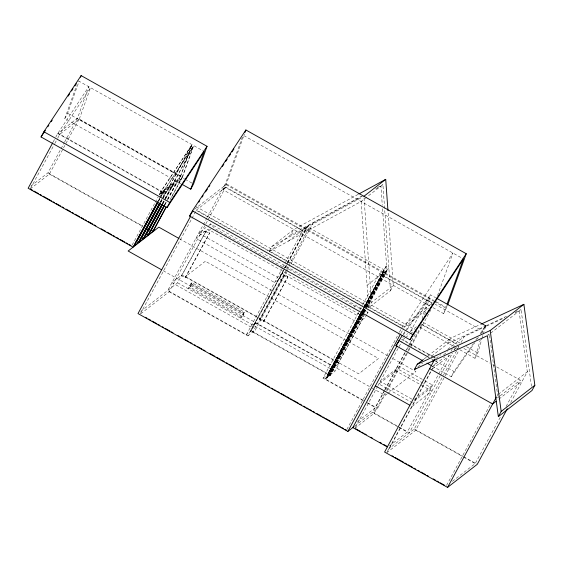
<?xml version="1.0" encoding="UTF-8"?>
<svg xmlns="http://www.w3.org/2000/svg" width="563" height="563" viewBox="0 0 563 563"><rect width="100%" height="100%" fill="white"/><g stroke="black" fill="none" stroke-linecap="round" stroke-linejoin="round"><path stroke-width="0.42" stroke-dasharray="2.81 2.11" d="M422.095 318.968L427.563 299.973L432.11 302.521M424.678 314.583L430.385 294.759L435.685 297.736M459.837 349.764L474.975 358.265L480.211 340.087M482.35 332.656L482.822 331.002L435.136 304.224M474.975 358.265L477.797 353.05L481.837 339.01M482.076 338.18L483.026 334.879M483.265 334.049L484.694 329.095M180.814 183.637L64.815 118.49L76.54 85.724M64.815 118.49L67.637 113.276L79.066 81.325M64.632 142.003L77.56 118.103L88.792 86.695L57.75 133.494L55.667 137.351M79.306 119.089L90.544 87.68L59.495 134.48M181.082 179.639L179.33 178.654L180.744 176.05L191.976 144.642L160.934 191.441L161.264 191.188L59.826 134.219L57.75 133.494L77.56 118.103L182.489 177.035L170.716 198.809M182.088 177.598L192.954 147.239L191.202 146.253L180.343 176.613L182.088 177.598L181.385 178.9M182.489 177.035L193.728 145.627L162.679 192.426L157.957 201.167M429.85 305.899L223.265 189.886L242.477 136.83M223.265 189.886L226.08 184.671L244.412 134.057M437.528 295.582L452.933 253.047L404.255 327.152L195.15 209.732M432.912 307.623L443.623 313.633L446.543 305.568M443.623 313.633L447.325 305.976M53.161 141.975L55.244 138.118M30.648 188.19L54.407 144.241M54.822 143.474L57.327 138.85M57.743 138.076L59.826 134.219L78.975 119.342L180.413 176.303L180.744 176.05M30.881 186.114L47.961 172.848L64.217 142.777M30.226 188.964L49.375 174.087L63.133 148.639M63.549 147.872L78.975 119.342L77.56 118.103M161.095 191.314L159.526 194.045L161.271 195.03M132.136 245.06L154.839 203.06M155.254 202.3L158.147 196.951M165.818 198.521L174.073 183.242L178.534 179.78L180.28 180.765L161.131 195.642L159.385 194.657L161.264 191.188M158.245 200.991L160.307 197.17M162.608 192.729L160.863 191.751L190.878 146.514L192.623 147.492L161.905 194.031L160.159 193.053L179.801 177.788L181.553 178.774L171.814 186.339L170.061 185.354M158.47 201.125L160.539 197.303M160.948 196.543L163.84 191.195L165.592 192.18L163.115 196.761M158.393 201.631L160.04 198.577M160.455 197.81L164.171 190.941L168.794 187.352L170.54 188.331M160.223 202.11L162.7 197.522M160.554 201.85L165.923 191.927L164.171 190.941M160.532 202.624L190.878 146.514M160.863 202.363L191.793 145.17M162.285 203.602L164.762 199.02M165.177 198.26L192.623 147.492M162.616 203.349L192.954 147.239M162.594 204.123L173.742 183.503L175.494 184.481L167.647 198.992M162.925 203.862L165.402 199.281M164.347 205.101L166.001 202.047M164.678 204.848L167.155 200.266M167.57 199.499L175.825 184.228L174.073 183.242M164.91 204.981L167.387 200.4M167.795 199.633L180.413 176.303M169.963 199.858L180.28 180.765M140.504 313.521L195.628 211.568M206.98 217.881L167.718 290.48L246.418 334.675L251.372 330.833L255.602 323.007L334.302 367.21L339.25 363.36L181.856 274.969L171.947 282.661L250.648 326.857L255.602 323.007M207.395 217.107L225.594 183.454L433.925 300.452M140.778 313.76L169.139 291.718L205.474 224.524M205.889 223.75L225.517 187.451L304.217 231.646L309.171 227.797L384.374 270.029L361.819 311.74M140.771 311.423L177.626 282.788L181.856 274.969M181.546 275.786L206.171 230.964L209.668 232.927L185.706 277.242L185.044 277.756L181.546 275.786L206.171 230.964M209.809 225.39L210.618 223.898L368.012 312.289L367.21 313.781M185.044 277.756L209.668 232.927M191.927 282.696L189.112 287.911L241.576 317.377L244.391 312.162L191.927 282.696L190.934 283.463L188.119 288.678L191.089 286.37L162.264 270.184M191.511 284.533L190.097 287.137L242.569 316.603L243.976 313.999L191.511 284.533L190.519 285.3L242.984 314.766L243.976 313.999M361.122 201.491L368.681 307.679L390.469 290.754L382.91 184.558L361.122 201.491L268.994 251.696L271.809 246.488L293.604 229.556L358.089 194.404M244.391 312.162L243.406 312.929L240.584 318.144L243.554 315.836L372.966 388.505M268.994 251.696L290.782 234.771L293.604 229.556M246.418 334.675L282.337 268.255M282.753 267.481L302.803 230.408L308.278 225.672L313.127 223.032L289.762 266.165M169.139 291.718L247.84 335.914L284.174 268.72M284.322 268.305L287.25 262.886M287.51 262.541L306.821 226.699L307.257 226.945M283.506 270.866L250.88 331.213L250.444 330.974L284.428 268.734M284.843 267.96L287.348 263.322M287.77 262.555L307.398 226.249L307.834 226.495M285.181 267.777L287.271 263.906M287.693 263.132L307.701 226.122M366.809 314.527L365.197 317.504L207.796 229.113L195.91 238.346L274.61 282.542L279.565 278.692L282.38 273.484L361.08 317.68L365.239 314.45M308.2 225.735L307.75 226.558L307.314 226.312M247.84 335.914L252.794 332.071L286.201 270.282M286.616 269.508L309.171 227.797M259.81 319.742L284.435 274.913L287.932 276.876L263.97 321.191L263.308 321.705L259.81 319.742L284.435 274.913M286.933 271.486L254.082 332.24L251.021 330.523M287.264 270.775L289.424 266.869M263.308 321.705L287.932 276.876M363.339 400.779L323.042 378.153L359.377 310.952M359.792 310.178L362.298 305.547M362.713 304.773L379.42 273.878L384.374 270.029M360.348 313.767L327.884 373.797L360.433 313.704M360.763 312.993L363.262 308.376M363.677 307.609L386.647 265.215L386.978 269.867L387.414 270.113L367.358 307.208M360.848 312.929L363.339 308.313M363.761 307.546L386.647 265.215M365.661 306.758L383.621 273.541L383.178 273.301L326.054 378.737L325.618 378.491L361.425 312.268M361.84 311.494L364.338 306.877M364.754 306.103L382.411 273.456M323.042 378.153L327.997 374.304L361.404 312.514M363.051 400.173L325.555 379.124L361.474 312.697M361.889 311.923L364.817 306.518M365.232 305.744L382.432 274.462L381.995 274.223L385.958 271.141L386.394 271.387M326.639 377.696L327.075 377.942L362.572 312.289M362.987 311.515L365.077 307.658M365.493 306.884L383.621 273.541M327.075 377.942L362.734 312.162M363.156 311.388L365.239 307.532M362.551 313.07L328.299 376.401L328.743 376.647L363.149 313.183M362.966 312.296L365.471 307.658M365.887 306.891L384.684 272.133L385.282 272.253L384.846 272.006L366.056 306.758M362.713 312.937L328.468 376.274L328.905 376.52M363.128 312.169L365.633 307.532M328.743 376.647L362.987 313.317M363.402 312.542L365.908 307.905M366.323 307.138L385.12 272.379M363.564 312.416L366.07 307.778M366.492 307.004L385.282 272.253M325.618 378.491L329.58 375.415L363.339 312.979M363.754 312.205L366.253 307.581M366.668 306.814L386.401 270.317L387.414 270.113M251.372 330.833L330.073 375.028L334.302 367.21M279.565 278.692L358.265 322.895L361.08 317.68L357.477 311.691M329.58 375.415L330.017 375.655L363.775 313.225M364.191 312.451L386.837 270.564M330.017 375.655L364.015 313.387M364.437 312.613L366.942 307.982M335.238 361.214L334.577 361.728L338.074 363.691L362.692 318.862L359.194 316.899L358.54 317.412L362.037 319.376M368.681 307.679L371.496 302.465L393.291 285.54L388.02 211.547M362.692 318.862L338.074 363.691M330.073 375.028L335.027 371.179L339.25 363.36M390.469 290.754L393.291 285.54M346.871 429.414L399.076 332.867M399.491 332.093L402.834 325.914L431.195 303.879M400.912 333.331L403.418 328.701M355.316 427.542L377.625 386.281M378.04 385.514L401.989 341.22M410.652 331.255L427.563 299.973L406.817 329.981M384.325 390.56L372.636 412.186L397.119 425.938M384.747 389.786L405.17 352.016M405.585 351.249L412.651 338.173M357.519 421.588L375.507 407.612L384.698 390.623M385.113 389.849L405.156 352.776M406.831 349.686L416.852 331.15M431.054 304.886L431.884 303.344L379.42 273.878M354.901 428.302L374.05 413.425L386.035 391.271M386.443 390.504L407.774 351.059M408.196 350.285L410.279 346.421M410.701 345.647L421.976 324.795L455.207 343.458L453.532 346.548M354.781 426.057L377.59 408.337L385.521 393.664M387.189 390.574L408.069 351.959M408.492 351.185L431.04 309.474M387.098 452.005L431.779 369.363M389.554 448.204L431.237 371.108M431.652 370.341L437.057 360.341M431.589 356.147L448.085 343.331L450.907 338.117L480.253 324.534M389.497 445.903L407.281 432.088L448.936 355.042M451.026 351.178L453.116 347.322M440.231 375.718L409.357 432.813L397.886 426.367M440.646 374.951L452.293 353.416M454.369 349.567L455.207 348.025M388.055 449.365L414.312 428.964L443.13 375.669M443.545 374.902L457.325 349.412M457.747 348.638L459 346.322M461.062 342.508L464.348 336.428L481.801 328.349M386.675 452.779L415.733 430.202L458.746 350.65M432.278 366.105L451.209 376.731L454.024 371.517L473.293 343.655M446.558 485.397L491.246 402.756M496.77 396.387L497.593 394.867L489.374 334.176L487.783 334.915M452.363 481.33L475.193 463.595L500.669 416.479M506.095 406.444L520.296 380.18L492.85 364.768M510.683 402.531L527.306 371.784L519.086 311.093L515.117 312.929M403.214 334.056L405.191 331.199M405.684 330.481L430.385 294.759M403.361 334.985L406.324 330.699M475.763 340.08L477.241 337.941M480.211 333.648L482.681 330.08M451.209 376.731L474.919 342.438M477.389 338.863L478.381 337.434M480.851 333.859L482.822 331.002M159.857 193.792L178.999 178.914L180.751 179.893M159.385 194.657L163.84 191.195M173.742 183.503L169.125 187.092L170.87 188.077M194.39 209.295L224.102 186.212L302.803 230.408M225.517 187.451L196.466 210.027L402.834 325.914M282.38 273.484L277.432 277.327L198.732 233.131L205.995 227.487M208.634 225.439L210.618 223.898L214.862 228.599L283.069 266.904L285.673 267.397L353.874 305.702L368.012 312.289L365.936 313.908M288.39 241.126L308.278 225.672M313.127 223.032L362.417 196.184M367.09 285.321L388.878 268.396M358.265 322.895L365.197 317.504M325.555 379.124L326.054 378.737M404.255 327.152L428.436 308.362M402.728 337.406L407.577 333.641M410.307 331.516L416.592 326.639M404.881 338.082L402.826 339.672L432.278 356.217M405.564 337.547L409.667 334.359M410.35 333.831L413.087 331.706M419.921 326.392L421.976 324.795M424.101 358.941L450.907 338.117M417.845 366.823L422.658 363.086M387.26 393.797L385.219 395.388L373.726 388.942M387.942 393.27L415.916 371.531L392.2 358.216M436.015 358.434L440.843 354.613M447.684 349.299L464.348 336.428M443.623 354.796L447.719 351.615M431.779 367.027L444.904 356.822M453.891 349.841L458.725 346.083M432.475 368.821L452.532 353.233M488.051 335.203L489.374 334.176M490.753 333.106L521.064 309.551L531.458 386.26M414.185 399.512L432.651 385.162L422.834 379.652M412.102 406.493L431.912 391.102L420.434 384.656M498.283 394.332L529.29 370.243M497.467 397.914L499.543 396.303M500.24 395.768L520.296 380.18M498.881 399.16L522.373 380.905M290.782 234.771L361.411 196.276M377.534 187.486L382.91 184.558M375.528 189.041L380.926 186.093L382.291 205.242M271.809 246.488L362.403 197.113M448.085 343.331L485.369 326.076M486.165 325.71L507.58 315.794M515.511 312.12L521.064 309.551M486.559 326.146L504.807 317.701M198.732 233.131L210.829 229.732M243.835 135.62L463.426 258.945M78.299 80.805L204.221 151.517M436.205 301.733L445.952 307.201M226.08 184.671L433.545 301.184M434.305 301.606L446.438 308.425M383.016 273.428L383.452 273.674M381.939 274.85L433.967 304.069M300.642 238.128L301.078 238.374M378.336 285.23L378.779 285.476M67.637 113.276L184.397 178.851M185.164 179.28L192.032 183.137M423.292 322.444L460.386 343.275M466.438 346.674L477.797 353.05M371.003 294.555L371.439 294.801M421.321 323.985L457.283 344.183M463.884 348.497L489.803 363.058M169.73 185.614L171.483 186.592L161.743 194.165L159.991 193.179M419.716 327.23L455.298 347.209M456.051 347.638L459.077 349.334M195.882 206.537L416.24 330.291M57.75 133.494L162.679 192.426M433.031 356.639L436.058 358.335M401.51 339.376L432.884 356.998M433.651 357.428L435.178 358.286M205.509 231.47L209.007 233.441M283.773 275.427L287.271 277.39M431.314 358.765L434.34 360.468M435.1 360.89L454.024 371.517M179.491 238.761L387.611 355.633M422.081 379.23L399.42 366.506L380.278 381.383L411.996 399.195M422.933 383.107L398.013 369.11L378.864 383.987L412.095 402.651L431.244 387.773L423.693 383.53M47.961 172.848L142.932 226.185M49.375 174.087L143.185 226.769M395.184 370.482L419.667 384.226M190.934 283.463L243.406 312.929M177.626 282.788L335.027 371.179M327.969 373.733L330.594 375.211M252.794 332.071L327.997 374.304M326.8 377.569L327.237 377.815M367.639 402.756L377.59 408.337M414.312 428.964L462.863 456.227M463.616 456.656L476.516 463.898M367.146 402.918L375.507 407.612M415.733 430.202L462.997 456.748M463.757 457.177L475.193 463.595M374.05 413.425L398.217 427M398.977 427.423L407.281 432.088M353.874 305.702L354.774 307.201M382.537 208.718L386.563 265.279M364.05 197.845L371.496 302.465M205.361 261.239L185.551 276.63L358.687 373.86L378.498 358.469L205.361 261.239"/><path stroke-width="0.84" d="M484.926 328.271L485.644 325.787L436.438 298.158M80.537 77.23L81.121 75.59L207.043 146.303L193.552 183.995L190.737 189.203L182.342 184.495M190.737 189.203L204.221 151.517L166.965 207.677L41.05 136.964L43.865 131.749L81.121 75.59M245.004 132.425L245.89 129.976L466.248 253.73L447.62 305.16M447.135 303.929L463.426 258.945L409.948 339.799L189.583 216.051L192.405 210.836L245.89 129.976M52.746 142.749L28.15 188.239L133.086 247.164L157.541 201.934M157.83 201.751L133.881 246.038L153.03 231.161L166.247 206.727M135.317 242.583L136.591 241.597L157.647 202.652M137.337 240.577L157.978 202.399M159.808 202.87L138.343 242.576L136.591 241.597M138.667 242.322L159.723 203.377M140.222 238.775L141.545 237.748L160.124 203.384M141.876 237.487L160.04 203.89M161.87 204.369L143.291 238.726L141.545 237.748M143.621 238.473L161.792 204.876M145.177 234.926L146.493 233.898L162.186 204.883M146.823 233.645L162.517 204.629M163.932 205.868L148.245 234.884L146.493 233.898M148.576 234.623L164.262 205.608M150.011 231.168L151.285 230.183L164.495 205.748M152.89 231.773L166.155 207.24M166.965 207.677L169.787 202.462L207.043 146.303M190.625 216.248L138.005 313.57L347.871 431.427L354.092 426.592M347.871 431.427L400.49 334.105M422.44 360.58L395.951 345.703L402.221 335.485M397.006 345.872L352.825 427.577L387.26 446.916M409.948 339.799L412.763 334.591L466.248 253.73M481.048 324.161L523.886 304.337L534.85 385.261L532.028 390.476L498.354 416.634L487.389 335.717L414.41 369.497L417.225 364.282L423.411 359.476M434.636 359.511L384.599 452.054L447.557 487.41L477.269 464.32L507.34 408.71M447.557 487.41L496.362 397.147M498.354 416.634L501.176 411.426L534.85 385.261M189.583 216.051L192.975 210.928M198.767 202.173L199.731 200.717M202.138 197.071L203.102 195.614M205.509 191.976L207.437 189.062M208.88 186.881L209.844 185.424M222.364 166.5L223.807 164.312M225.735 161.398L227.178 159.216M229.106 156.303L230.549 154.121M231.998 151.94L233.919 149.026M41.05 136.964L45.399 130.398M47.82 126.752L48.791 125.296M51.205 121.643L52.176 120.186M68.144 96.118L69.594 93.93M71.529 91.016L72.979 88.827M74.914 85.907L76.364 83.725M395.951 345.703L398.421 342.128M483.174 329.362L485.644 325.787M363.937 196.276L385.725 179.344L387.956 210.682M414.41 369.497L415.783 368.427M432.658 361.052L433.974 360.024M417.225 364.282L490.211 330.502L523.886 304.337M496.116 401.306L492.66 403.995L429.703 368.638M358.856 193.989L385.725 179.344M192.405 210.836L412.763 334.591M43.865 131.749L169.787 202.462M398.766 340.488L429.048 357.491M426.986 363.128L431.525 365.683M178.731 238.332L158.836 227.156L128.132 251.014L161.504 269.754M151.285 230.183L153.03 231.161M146.239 228.479L149.286 230.19M30.226 188.964L32.52 190.245M34.04 191.103L38.622 193.672M40.142 194.531L41.669 195.389M43.196 196.241L51.585 200.956M53.112 201.814L54.632 202.666M56.159 203.524L60.734 206.093M62.261 206.952L63.788 207.81M66.075 209.091L70.649 211.66M72.177 212.518L73.704 213.377M75.224 214.236L79.805 216.804M81.325 217.656L83.613 218.944M85.14 219.802L86.667 220.654M88.194 221.512L92.768 224.081M94.295 224.94L95.816 225.798M101.157 228.796L105.731 231.365M107.259 232.223L111.833 234.792M113.36 235.651L114.887 236.502M116.407 237.361L118.702 238.649M120.222 239.5L124.803 242.069M126.323 242.927L127.85 243.786M129.377 244.645L130.905 245.496M375.38 385.873L409.808 405.205M355.661 428.732L360.193 431.272M361.699 432.124L363.212 432.968M364.718 433.82L366.231 434.664M370.764 437.212L372.277 438.056M379.828 442.3L381.334 443.151M383.6 444.418L387.379 446.543M145.437 317.3L146.964 318.158M148.491 319.017L150.785 320.305M152.313 321.163L156.901 323.739M158.428 324.598L159.962 325.456M162.25 326.744L163.784 327.603M165.311 328.461L169.892 331.037M171.426 331.896L172.954 332.754M177.535 335.33L182.891 338.335M184.418 339.193L189.006 341.762M190.533 342.621L192.06 343.479M194.355 344.767L195.882 345.626M197.409 346.484L201.997 349.06M203.524 349.919L205.052 350.777M209.64 353.353L214.989 356.358M216.516 357.216L221.104 359.792M222.631 360.651L224.165 361.509M226.453 362.797L227.987 363.656M229.514 364.514L234.095 367.09M235.63 367.949L237.157 368.807M239.451 370.095L240.978 370.954M242.505 371.812L247.094 374.388M248.621 375.247L253.209 377.822M254.736 378.681L257.031 379.969M258.558 380.827L260.085 381.686M261.612 382.544L266.2 385.12M267.728 385.979L269.255 386.837M271.549 388.125L273.076 388.984M274.61 389.842L276.137 390.701M277.665 391.559L279.192 392.418M280.726 393.277L285.307 395.852M286.834 396.704L289.129 397.992M290.656 398.85L292.19 399.709M293.717 400.567L298.299 403.143M299.833 404.002L301.36 404.86M303.654 406.148L305.181 407.007M306.708 407.865L308.235 408.724M309.77 409.582L311.297 410.441M312.824 411.3L314.351 412.158M316.645 413.446L321.234 416.022M322.761 416.88L324.288 417.739M325.815 418.598L330.404 421.173M331.931 422.032L334.225 423.32M335.752 424.178L337.279 425.037M338.813 425.895L340.341 426.754M341.868 427.613L343.395 428.471M344.929 429.33L346.456 430.188M392.017 455.777L393.537 456.628M395.064 457.487L403.453 462.195M404.973 463.053L406.5 463.905M408.027 464.764L412.595 467.332M414.122 468.191L415.649 469.042M417.936 470.33L419.456 471.189M420.983 472.04L425.558 474.609M427.085 475.468L428.605 476.326M433.179 478.895L435.466 480.176M436.994 481.034L438.514 481.886M440.041 482.744L444.615 485.313M490.211 330.502L501.176 411.426"/></g></svg>
